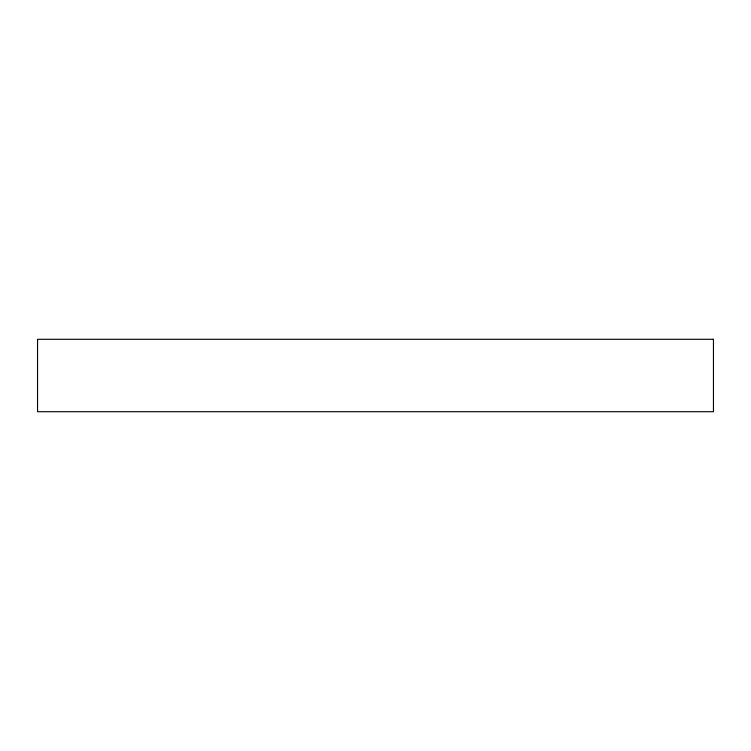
<?xml version="1.0" encoding="UTF-8"?>
<svg xmlns="http://www.w3.org/2000/svg" width="751" height="751" viewBox="0 0 751 751"><rect width="100%" height="100%" fill="white"/><g stroke="black" fill="none" stroke-linecap="round" stroke-linejoin="round"><path stroke-width="1.13" d="M713.45 339.292L37.55 339.292L37.55 411.708L713.45 411.708L713.45 339.292"/></g></svg>
